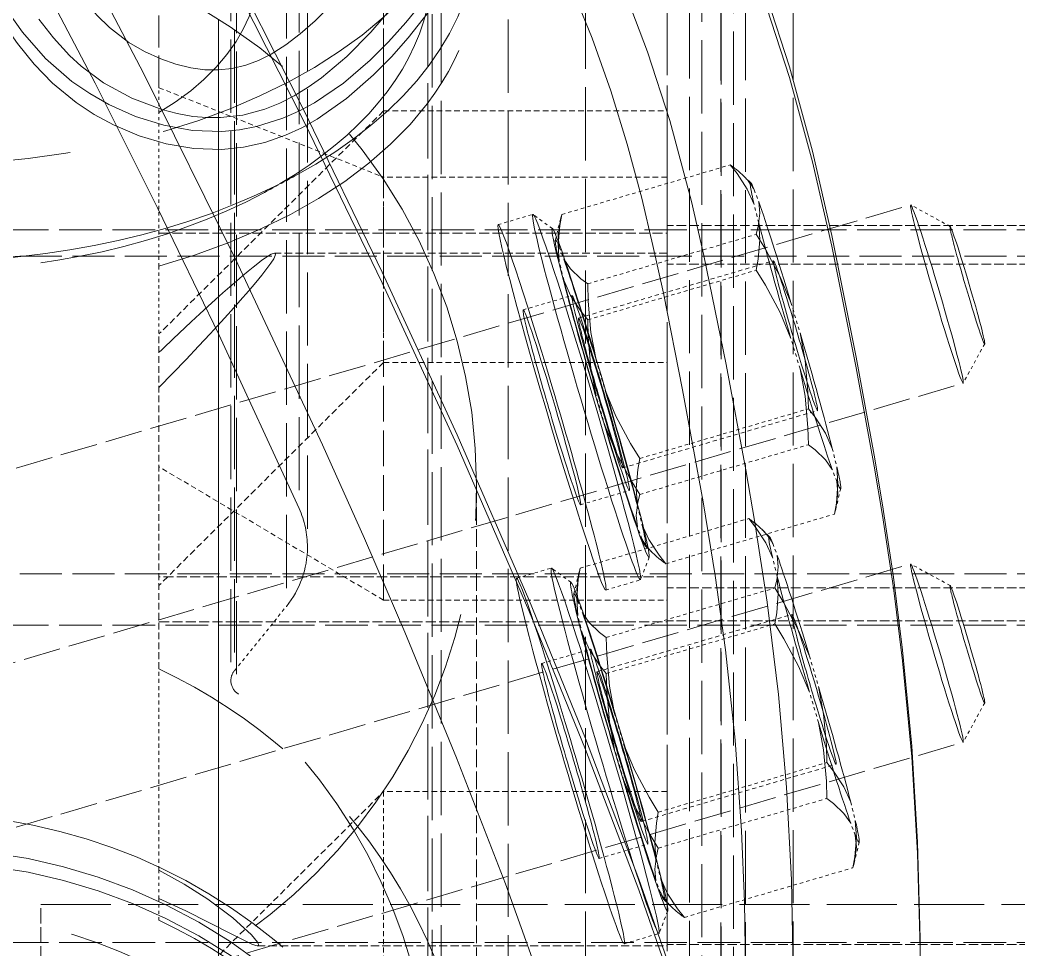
# Model space of a CAD drawing. Header units: millimetres. Extents: x 2408 to 34521, y 2746 to 25454.
# Drawn here: x 14072.95 to 14104.38, y 12354.52 to 12383.78 of the extents above; entities that cross this region are included whole.
import ezdxf

# ---------------------------------------------------------------- set-up
doc = ezdxf.new("R2010")
doc.units = ezdxf.units.MM
doc.linetypes.add('DASHED', pattern=[15, 12, -3])

# ---------------------------------------------------------------- blocks, each defined once
blk = doc.blocks.new('A$C637D7238')
at = {"color": 7, "linetype": 'DASHED', "lineweight": 13, "ltscale": 0.1922939300537109}
blk.add_line((186.7159968857159, 1421.844169238466), (186.7159968857159, 1306.467811206239), dxfattribs=at)
at = {"color": 7, "linetype": 'DASHED', "lineweight": 13, "ltscale": 0.1922977447509766}
blk.add_line((186.9750911239971, 1420.634757617372), (186.9750911239971, 1305.256110766786), dxfattribs=at)
at = {"color": 7, "linetype": 'DASHED', "lineweight": 13, "ltscale": 0.1923027038574219}
blk.add_line((186.3138514999737, 1418.770743945497), (186.3138514999737, 1303.389121631044), dxfattribs=at)
at = {"color": 7, "linetype": 'DASHED', "lineweight": 13, "ltscale": 0.1923076629638672}
blk.add_line((184.6752864364971, 1416.74742851581), (184.6752864364971, 1301.362830737489), dxfattribs=at)
at = {"color": 7, "linetype": 'DASHED', "lineweight": 13, "ltscale": 0.1923084259033203}
blk.add_line((184.5649653915752, 1416.436606982606), (184.5649653915752, 1301.051551440614), dxfattribs=at)
at = {"color": 7, "linetype": 'DASHED', "lineweight": 13, "ltscale": 0.1923091888427734}
blk.add_line((184.7410899643291, 1416.058723071474), (184.7410899643291, 1300.67320976581), dxfattribs=at)
at = {"color": 7, "linetype": 'DASHED', "lineweight": 13, "ltscale": 0.4647205352783203}
blk.add_line((198.3007365707745, 1132.197410205263), (198.3007365707745, 1411.029731372255), dxfattribs=at)
at = {"color": 7, "linetype": 'DASHED', "lineweight": 13, "ltscale": 0.1923233032226563}
blk.add_line((190.905106687962, 1402.819968799013), (190.905106687962, 1287.425986865419), dxfattribs=at)
at = {"color": 7, "linetype": 'DASHED', "lineweight": 13, "ltscale": 0.1923225402832031}
for p, q in [((190.7635432724346, 1400.58173332538), (190.7635432724346, 1285.188209155458)), ((191.1872035507549, 1400.090781787294), (191.1872035507549, 1284.697257617372)), ((193.3009273056377, 1399.766227343935), (193.3009273056377, 1284.372703174013))]:
    blk.add_line(p, q, dxfattribs=at)
at = {"color": 7, "linetype": 'DASHED', "lineweight": 13, "ltscale": 0.1923229217529297}
blk.add_line((190.7675487045635, 1400.643989184755), (190.7675487045635, 1285.250236132997), dxfattribs=at)
at = {"color": 7, "linetype": 'DASHED', "lineweight": 13, "ltscale": 0.1923206329345703}
blk.add_line((195.7289058212627, 1397.633277514833), (195.7289058212627, 1282.240897754091), dxfattribs=at)
at = {"color": 7, "linetype": 'DASHED', "lineweight": 13, "ltscale": 0.1069866180419922}
for p, q in [((189.3718272690166, 1316.908942798036), (189.3718272690166, 1381.100913623231)), ((198.3007365707745, 1316.908942798036), (198.3007365707745, 1381.100913623231))]:
    blk.add_line(p, q, dxfattribs=at)
at = {"color": 7, "linetype": 'DASHED', "lineweight": 13, "ltscale": 0.1922691345214844}
blk.add_line((199.9902278427471, 1377.062751391786), (199.9902278427471, 1261.701270678896), dxfattribs=at)
at = {"color": 7, "linetype": 'DASHED', "lineweight": 13, "ltscale": 0.1922687530517578}
blk.add_line((199.9982387070049, 1376.937324145692), (199.9982387070049, 1261.576072314638), dxfattribs=at)
at = {"color": 7, "linetype": 'DASHED', "lineweight": 13, "ltscale": 0.1922645568847656}
blk.add_line((199.3923884872784, 1376.021796801942), (199.3923884872784, 1260.663062671083), dxfattribs=at)
at = {"color": 7, "linetype": 'DASHED', "lineweight": 13, "ltscale": 0.1922565460205078}
blk.add_line((199.0037471298565, 1374.229652026552), (199.0037471298565, 1258.875724414247), dxfattribs=at)
at = {"color": 7, "linetype": 'DASHED', "lineweight": 13, "ltscale": 0.1922527313232422}
blk.add_line((200.3938609604229, 1373.405219653505), (200.3938609604229, 1258.05358085956), dxfattribs=at)
at = {"color": 7, "linetype": 'DASHED', "lineweight": 13, "ltscale": 0.08422050476074219}
blk.add_line((182.3007518295635, 1319.728995898622), (182.3007518295635, 1370.261298755067), dxfattribs=at)
at = {"color": 7, "linetype": 'DASHED', "lineweight": 13, "ltscale": 0.1922096252441406}
for p, q in [((200.7691127304424, 1365.517722705263), (200.7691127304424, 1250.191947558778)), ((202.2689754013409, 1365.538779834169), (202.2689754013409, 1250.213004687685))]:
    blk.add_line(p, q, dxfattribs=at)
at = {"color": 7, "linetype": 'DASHED', "lineweight": 13, "ltscale": 0.09378852844238281}
blk.add_line((189.3718272690166, 1303.583213427919), (189.3718272690166, 1359.856330493349), dxfattribs=at)
at = {"color": 7, "linetype": 'DASHED', "lineweight": 13, "ltscale": 0.1917716979980469}
blk.add_line((184.1783839706768, 1221.773749926942), (184.1783839706768, 1336.836768725771), dxfattribs=at)
at = {"color": 7, "linetype": 'DASHED', "lineweight": 13, "ltscale": 0.1917720794677734}
blk.add_line((184.1783839706768, 1320.285865405458), (184.1783839706768, 1205.222617724794), dxfattribs=at)
at = {"color": 7, "linetype": 'DASHED', "lineweight": 13, "ltscale": 0.0013275146484375}
blk.add_line((182.3007518295635, 1318.943015674013), (182.3007518295635, 1319.739524463075), dxfattribs=at)
at = {"color": 7, "linetype": 'DASHED', "lineweight": 13, "ltscale": 0.01268779021130174}
blk.add_line((182.3007518295635, 1319.728995898622), (189.3718272690166, 1316.908942798036), dxfattribs=at)
at = {"color": 7, "linetype": 'DASHED', "lineweight": 13, "ltscale": 0.01661336200741236}
for p, q in [((189.3718272690166, 1318.995200732606), (182.3007518295635, 1311.969443896669)), ((189.3718272690166, 1311.076346972841), (182.3007518295635, 1304.050590136903)), ((182.3007518295635, 1290.527335742372), (189.3718272690166, 1297.55309257831))]:
    blk.add_line(p, q, dxfattribs=at)
at = {"color": 7, "linetype": 'DASHED', "lineweight": 13, "ltscale": 0.008065414428710938}
blk.add_line((182.3007518295635, 1314.103767016786), (182.3007518295635, 1318.943015674013), dxfattribs=at)
at = {"color": 7, "linetype": 'DASHED', "lineweight": 13, "ltscale": 0.01319808959960938}
for p, q in [((189.3718272690166, 1311.076346972841), (189.3718272690166, 1318.995200732606)), ((189.3718272690166, 1297.55309257831), (189.3718272690166, 1289.634238818544))]:
    blk.add_line(p, q, dxfattribs=at)
at = {"color": 7, "linetype": 'DASHED', "lineweight": 13, "ltscale": 0.01488151550292969}
for p, q in [((189.3718272690166, 1318.995200732606), (198.3007365707745, 1318.995200732606)), ((198.3007365707745, 1316.908942798036), (189.3718272690166, 1316.908942798036)), ((189.3718272690166, 1311.076346972841), (198.3007365707745, 1311.076346972841)), ((189.3718272690166, 1303.583213427919), (198.3007365707745, 1303.583213427919)), ((198.3007365707745, 1297.55309257831), (189.3718272690166, 1297.55309257831))]:
    blk.add_line(p, q, dxfattribs=at)
at = {"color": 7, "linetype": 'DASHED', "lineweight": 13, "ltscale": 0.11094970703125}
blk.add_line((198.3007365707745, 1318.995200732606), (198.3007365707745, 1252.425376513856), dxfattribs=at)
at = {"color": 7, "linetype": 'DASHED', "lineweight": 13, "ltscale": 0.009221813518883522}
for p, q in [((194.9816066269268, 1315.732947924989), (200.2896052841534, 1317.295066455263)), ((198.0243617538799, 1296.907188037294), (203.3323604111065, 1298.469306567567)), ((198.0243617538799, 1295.775825122255), (203.3323604111065, 1297.337943652528)), ((198.8442164902081, 1293.591376880067), (204.1522151474346, 1295.153495410341))]:
    blk.add_line(p, q, dxfattribs=at)
at = {"color": 7, "linetype": 'DASHED', "lineweight": 13, "ltscale": 0.001802453136927786}
blk.add_line((185.6210261825909, 1316.428519824403), (186.5722590927471, 1316.943046191591), dxfattribs=at)
at = {"color": 7, "linetype": 'DASHED', "lineweight": 13, "ltscale": 0.0006064120050185379}
for p, q in [((200.935624266087, 1316.732703784364), (200.6722957138409, 1316.983787158388)), ((198.1981975082745, 1294.153968432802), (198.4615260605206, 1293.902885058778))]:
    blk.add_line(p, q, dxfattribs=at)
at = {"color": 7, "linetype": 'DASHED', "lineweight": 13, "ltscale": 0.0006763003452886153}
for p, q in [((201.0425120834698, 1316.514808276552), (201.1849910263409, 1316.134864428896)), ((195.4891520981182, 1303.567649463075), (195.6316310409893, 1303.187705615419)), ((204.227746153294, 1296.177741626161), (204.0852672104229, 1296.557685473817))]:
    blk.add_line(p, q, dxfattribs=at)
at = {"color": 7, "linetype": 'DASHED', "lineweight": 13, "ltscale": 0.0978661657887406}
for p, q in [((149.6405726913799, 1299.456702807802), (205.9712535385479, 1316.035529712099)), ((149.6405726913799, 1288.143989184755), (205.9712535385479, 1304.722816089052))]:
    blk.add_line(p, q, dxfattribs=at)
at = {"color": 7, "linetype": 'DASHED', "lineweight": 13, "ltscale": 0.0009898288410924762}
for p, q in [((201.1849910263409, 1315.470878222841), (201.0425120834698, 1316.047431567567)), ((195.6316310409893, 1302.523719409364), (195.4891520981182, 1303.100272754091)), ((204.0852672104229, 1297.221671679872), (204.227746153294, 1296.645118335146))]:
    blk.add_line(p, q, dxfattribs=at)
at = {"color": 7, "linetype": 'DASHED', "lineweight": 13, "ltscale": 0.002354585323613791}
for p, q in [((207.2146541122784, 1315.358039477724), (205.974572325169, 1316.034843066591)), ((207.2146541122784, 1304.045325854677), (205.974572325169, 1304.722129443544))]:
    blk.add_line(p, q, dxfattribs=at)
at = {"color": 7, "linetype": 'DASHED', "lineweight": 13, "ltscale": 0.001898366799051077}
for p, q in [((192.9790050033916, 1315.415259936708), (194.0716868881573, 1315.7368389162)), ((193.5620814804424, 1304.273978808778), (194.6547633652081, 1304.595557788271)), ((196.3670283798565, 1303.903419116396), (197.4597102646221, 1304.224998095888)), ((196.9502192978252, 1292.762366870302), (198.0429011825909, 1293.083945849794))]:
    blk.add_line(p, q, dxfattribs=at)
at = {"color": 7, "linetype": 'DASHED', "lineweight": 13, "ltscale": 0.001258800447814243}
blk.add_line((194.6909266952862, 1315.288688281435), (194.0809566025127, 1315.734092334169), dxfattribs=at)
at = {"color": 7, "linetype": 'DASHED', "lineweight": 13, "ltscale": 0.0002701023868862617}
for p, q in [((194.9397212509502, 1315.576392749208), (194.9816066269268, 1315.732947924989)), ((203.6109096054424, 1306.451331714052), (203.5690242294659, 1306.294776538271)), ((195.522912168919, 1304.435340503114), (195.5647975448956, 1304.591895678896)), ((204.1941005234112, 1295.310050586122), (204.1522151474346, 1295.153495410341))]:
    blk.add_line(p, q, dxfattribs=at)
at = {"color": 7, "linetype": 'DASHED', "lineweight": 13, "ltscale": 0.001122587177274427}
blk.add_line((194.7820216659893, 1314.921561816591), (194.9397212509502, 1315.576392749208), dxfattribs=at)
at = {"color": 7, "linetype": 'DASHED', "lineweight": 13, "ltscale": 0.025}
for p, q in [((213.3007365707745, 1315.382758716005), (198.3007365707745, 1315.382758716005)), ((213.3007365707745, 1314.17174492206), (198.3007365707745, 1314.17174492206)), ((213.3007365707745, 1303.971854785341), (198.3007365707745, 1303.971854785341)), ((213.3007365707745, 1302.932731250185), (198.3007365707745, 1302.932731250185)), ((213.3007365707745, 1292.73261223163), (198.3007365707745, 1292.73261223163))]:
    blk.add_line(p, q, dxfattribs=at)
at = {"color": 7, "linetype": 'DASHED', "lineweight": 13, "ltscale": 0.1116666793823242}
for p, q in [((240.8007747177471, 1315.246345141786), (173.8007670883526, 1315.246345141786)), ((240.8007747177471, 1302.800666430849), (173.8007670883526, 1302.800666430849)), ((240.8007747177471, 1292.800590136903), (173.8007670883526, 1292.800590136903))]:
    blk.add_line(p, q, dxfattribs=at)
at = {"color": 7, "linetype": 'DASHED', "lineweight": 13, "ltscale": 0.02666664123535156}
for p, q in [((182.3007518295635, 1315.146323779481), (198.3007365707745, 1315.146323779481)), ((198.3007365707745, 1304.31838188495), (182.3007518295635, 1304.31838188495)), ((182.3007518295635, 1302.900687793153), (198.3007365707745, 1302.900687793153))]:
    blk.add_line(p, q, dxfattribs=at)
at = {"color": 7, "linetype": 'DASHED', "lineweight": 13, "ltscale": 0.00922163054338993}
for p, q in [((195.8015758041729, 1313.548499682802), (201.1094600204815, 1315.110618213075)), ((196.3846522812237, 1302.407447436708), (201.6925364975323, 1303.969565966981)), ((196.3846522812237, 1301.276084521669), (201.6925364975323, 1302.838203051942))]:
    blk.add_line(p, q, dxfattribs=at)
at = {"color": 7, "linetype": 'DASHED', "lineweight": 13, "ltscale": 0.0006760102077802934}
for p, q in [((194.9060756210674, 1314.708701709169), (195.0486690048565, 1314.328986743349)), ((201.6255885605206, 1305.373527148622), (201.7681819443096, 1304.993812182802)), ((198.0914241318096, 1294.371863940614), (197.9488307480206, 1294.751578906435))]:
    blk.add_line(p, q, dxfattribs=at)
at = {"color": 7, "linetype": 'DASHED', "lineweight": 13, "ltscale": 0.1101699829101563}
for p, q in [((177.9225856308331, 1314.4184795412), (244.0245753769268, 1314.4184795412)), ((177.9225856308331, 1304.418403247255), (244.0245753769268, 1304.418403247255))]:
    blk.add_line(p, q, dxfattribs=at)
at = {"color": 7, "linetype": 'DASHED', "lineweight": 13, "ltscale": 0.02060260772705078}
blk.add_line((198.3007365707745, 1314.518500903505), (185.939171934544, 1314.518500903505), dxfattribs=at)
at = {"color": 7, "linetype": 'DASHED', "lineweight": 13, "ltscale": 0.003557205200195312}
blk.add_line((182.3007518295635, 1314.103767016786), (182.3007518295635, 1311.969443896669), dxfattribs=at)
at = {"color": 7, "linetype": 'DASHED', "lineweight": 13, "ltscale": 0.0009895043086012845}
blk.add_line((195.0486690048565, 1313.665000537294), (194.9060756210674, 1314.241325000185), dxfattribs=at)
at = {"color": 7, "linetype": 'DASHED', "lineweight": 13, "ltscale": 0.01066136299418823}
blk.add_line((195.5128413681377, 1312.469779590028), (201.6493922714581, 1314.275886157411), dxfattribs=at)
at = {"color": 7, "linetype": 'DASHED', "lineweight": 13, "ltscale": 0.009221738250499734}
blk.add_line((195.8015758041729, 1312.417136767763), (201.1094600204815, 1313.979484179872), dxfattribs=at)
at = {"color": 7, "linetype": 'DASHED', "lineweight": 13, "ltscale": 0.002665276190427577}
blk.add_line((193.7695628647198, 1312.729102710146), (195.3036433700909, 1313.18068657245), dxfattribs=at)
at = {"color": 7, "linetype": 'DASHED', "lineweight": 13, "ltscale": 0.001663146761545243}
for p, q in [((202.2009974960674, 1312.960731128114), (202.4861842636456, 1312.004462817567)), ((202.4861842636456, 1310.873099902528), (202.2009974960674, 1311.829368213075)), ((196.932824278294, 1297.925941089052), (196.6476375107159, 1298.882209399599))]:
    blk.add_line(p, q, dxfattribs=at)
at = {"color": 7, "linetype": 'DASHED', "lineweight": 13, "ltscale": 0.01758232116699219}
blk.add_line((182.3007518295635, 1301.420051196474), (182.3007518295635, 1311.969443896669), dxfattribs=at)
at = {"color": 7, "linetype": 'DASHED', "lineweight": 13, "ltscale": 0.00235434214929949}
blk.add_line((208.3020717148174, 1311.662971118349), (207.6264125351299, 1310.422431567567), dxfattribs=at)
at = {"color": 7, "linetype": 'DASHED', "lineweight": 13, "ltscale": 0.001663037781359789}
for p, q in [((196.0646754745831, 1311.154624560731), (196.3496333603252, 1310.198356250185)), ((196.3496333603252, 1309.066993335146), (196.0646754745831, 1310.023261645692)), ((202.7841884140362, 1301.819450000185), (203.0691462997784, 1300.863181689638)), ((203.0691462997784, 1299.732047656435), (202.7841884140362, 1300.688315966981))]:
    blk.add_line(p, q, dxfattribs=at)
at = {"color": 7, "linetype": 'DASHED', "lineweight": 13, "ltscale": 0.0978658751108896}
blk.add_line((151.2933284286846, 1293.841315844911), (207.6238948349346, 1310.419913867372), dxfattribs=at)
at = {"color": 7, "linetype": 'DASHED', "lineweight": 13, "ltscale": 0.01066118001987745}
blk.add_line((196.9014674667706, 1307.751838305849), (203.0379039291729, 1309.557944873231), dxfattribs=at)
at = {"color": 7, "linetype": 'DASHED', "lineweight": 13, "ltscale": 0.009221555277457737}
blk.add_line((197.4413997177471, 1308.048240283388), (202.7491694931377, 1309.610587695497), dxfattribs=at)
at = {"color": 7, "linetype": 'DASHED', "lineweight": 13, "ltscale": 0.009221447568210795}
for p, q in [((197.4413997177471, 1306.917106250185), (202.7491694931377, 1308.479224780458)), ((198.2612544540752, 1304.732658007997), (203.5690242294659, 1306.294776538271)), ((195.5647975448956, 1304.591895678896), (200.8725673202862, 1306.154014209169))]:
    blk.add_line(p, q, dxfattribs=at)
at = {"color": 7, "linetype": 'DASHED', "lineweight": 13, "ltscale": 0.000989458515900703}
blk.add_line((203.5021907333721, 1308.362723925966), (203.6446696762432, 1307.786399463075), dxfattribs=at)
at = {"color": 7, "linetype": 'DASHED', "lineweight": 13, "ltscale": 0.01371212478267027}
blk.add_line((189.3718272690166, 1303.583213427919), (182.3007518295635, 1307.788917163271), dxfattribs=at)
at = {"color": 7, "linetype": 'DASHED', "lineweight": 13, "ltscale": 0.0006759431773241526}
blk.add_line((203.6446696762432, 1307.319022754091), (203.5021907333721, 1307.698737719911), dxfattribs=at)
at = {"color": 7, "linetype": 'DASHED', "lineweight": 13, "ltscale": 0.0462371826171875}
blk.add_line((192.3007136825909, 1307.204810717958), (192.3007136825909, 1279.462501147646), dxfattribs=at)
at = {"color": 7, "linetype": 'DASHED', "lineweight": 13, "ltscale": 0.002665351473390019}
for p, q in [((195.5764705185284, 1306.589576342958), (197.1106654648174, 1307.040931323427)), ((194.3526393417706, 1301.588050464052), (195.8868342880596, 1302.039405444521))]:
    blk.add_line(p, q, dxfattribs=at)
at = {"color": 7, "linetype": 'DASHED', "lineweight": 13, "ltscale": 0.001122676552481597}
blk.add_line((203.7688380722393, 1307.106162646669), (203.6109096054424, 1306.451331714052), dxfattribs=at)
at = {"color": 7, "linetype": 'DASHED', "lineweight": 13, "ltscale": 0.000989874616661403}
for p, q in [((197.3656398300518, 1306.556846240419), (197.5082332138409, 1305.980292895692)), ((201.7681819443096, 1304.329825976747), (201.6255885605206, 1304.906379321474)), ((197.9488307480206, 1295.415565112489), (198.0914241318096, 1294.839011767763))]:
    blk.add_line(p, q, dxfattribs=at)
at = {"color": 7, "linetype": 'DASHED', "lineweight": 13, "ltscale": 0.0006763673403481165}
blk.add_line((197.5082332138409, 1305.512916186708), (197.3656398300518, 1305.892860034364), dxfattribs=at)
at = {"color": 7, "linetype": 'DASHED', "lineweight": 13, "ltscale": 0.0006065373450703192}
blk.add_line((201.5187007431377, 1305.591422656435), (201.2554866318096, 1305.842734912294), dxfattribs=at)
at = {"color": 7, "linetype": 'DASHED', "lineweight": 13, "ltscale": 0.0006062739780212317}
blk.add_line((197.6151210312237, 1305.295020678896), (197.8783351425518, 1305.043937304872), dxfattribs=at)
at = {"color": 7, "linetype": 'DASHED', "lineweight": 13, "ltscale": 0.001259023249884367}
blk.add_line((197.7374583725323, 1304.937278369325), (197.4660045151104, 1304.232322314638), dxfattribs=at)
at = {"color": 7, "linetype": 'DASHED', "lineweight": 13, "ltscale": 0.001258646413913094}
blk.add_line((195.273888731419, 1304.147407153505), (194.6640330795635, 1304.592811206239), dxfattribs=at)
at = {"color": 7, "linetype": 'DASHED', "lineweight": 13, "ltscale": 0.001123047393301139}
blk.add_line((195.3649837021221, 1303.780280688661), (195.522912168919, 1304.435340503114), dxfattribs=at)
at = {"color": 7, "linetype": 'DASHED', "lineweight": 13, "ltscale": 0.004343178000723474}
blk.add_line((184.6752864364971, 1301.362830737489), (186.3138514999737, 1303.389121631044), dxfattribs=at)
at = {"color": 7, "linetype": 'DASHED', "lineweight": 13, "ltscale": 0.01066088934252858}
blk.add_line((196.0960322861065, 1301.328727343935), (202.2323543075909, 1303.134605029481), dxfattribs=at)
at = {"color": 7, "linetype": 'DASHED', "lineweight": 13, "ltscale": 0.0105621337890625}
blk.add_line((182.3007518295635, 1295.082770923036), (182.3007518295635, 1301.420051196474), dxfattribs=at)
at = {"color": 7, "linetype": 'DASHED', "lineweight": 13, "ltscale": 0.002354677160270182}
blk.add_line((208.3020717148174, 1300.350257495302), (207.6264125351299, 1299.109489062685), dxfattribs=at)
at = {"color": 7, "linetype": 'DASHED', "lineweight": 13, "ltscale": 0.00166278120566751}
blk.add_line((196.6476375107159, 1300.013343432802), (196.932824278294, 1299.057304004091), dxfattribs=at)
at = {"color": 7, "linetype": 'DASHED', "lineweight": 13, "ltscale": 0.09786598281396491}
blk.add_line((151.2933284286846, 1282.528373340028), (207.6238948349346, 1299.107200244325), dxfattribs=at)
at = {"color": 7, "linetype": 'DASHED', "lineweight": 13, "ltscale": 0.01066125529457503}
blk.add_line((197.4844295029034, 1296.610786059755), (203.6209804062237, 1298.416663745302), dxfattribs=at)
at = {"color": 7, "linetype": 'DASHED', "lineweight": 13, "ltscale": 0.002665093218917819}
blk.add_line((196.1596614364971, 1295.448295215028), (197.6936275009502, 1295.899879077333), dxfattribs=at)
at = {"color": 7, "linetype": 'DASHED', "lineweight": 13, "ltscale": 0.001123002705145983}
blk.add_line((204.3519145492901, 1295.965110400575), (204.1941005234112, 1295.310050586122), dxfattribs=at)
at = {"color": 7, "linetype": 'DASHED', "lineweight": 13, "ltscale": 0.001500320434570313}
blk.add_line((182.3007518295635, 1294.182120898622), (182.3007518295635, 1295.082313159364), dxfattribs=at)
at = {"color": 7, "linetype": 'DASHED', "lineweight": 13, "ltscale": 0.04000015258789062}
blk.add_line((178.5830241684307, 1269.999839404481), (178.5830241684307, 1293.999930957216), dxfattribs=at)
at = {"color": 7, "linetype": 'DASHED', "lineweight": 13, "ltscale": 0.1833333969116211}
blk.add_line((178.5830241684307, 1293.999930957216), (288.5830623154034, 1293.999930957216), dxfattribs=at)
at = {"color": 7, "linetype": 'DASHED', "lineweight": 13, "ltscale": 0.001134872436523438}
blk.add_line((182.3007518295635, 1293.501197436708), (182.3007518295635, 1294.182120898622), dxfattribs=at)
at = {"color": 7, "linetype": 'DASHED', "lineweight": 13, "ltscale": 0.00125866726790303}
blk.add_line((198.3205348495831, 1293.795997241396), (198.0490809921612, 1293.091270068544), dxfattribs=at)
at = {"color": 7, "linetype": 'DASHED', "lineweight": 13, "ltscale": 0.02151813507080078}
blk.add_line((185.389855528294, 1292.700568774599), (198.3007365707745, 1292.700568774599), dxfattribs=at)
at = {"color": 7, "linetype": 'DASHED', "lineweight": 13}
for points in [[(178.5220271591534, 1321.887580493349), (178.9772731308331, 1321.296149829286), (179.4819575790752, 1320.746146777528), (179.8543483261456, 1320.405570605653), (180.5561000351299, 1319.885551074403), (181.4411860947002, 1319.396201709169), (182.3848659042706, 1319.036628344911), (182.8716975693096, 1318.910972216981), (183.3643657211651, 1318.825370410341), (183.8030177597393, 1318.786231616396), (184.2404109482159, 1318.784629443544)], [(158.0437404159893, 1375.5903545412), (159.6260005478252, 1370.126945117372), (161.7000133041729, 1363.321830371278), (164.4412166122784, 1354.698249438661), (166.3491755966534, 1348.645927050966), (167.0518428329815, 1346.456443408388), (168.3411342148174, 1342.60939750995), (170.0481349472393, 1337.95233879413), (171.843598509251, 1333.452979663271), (172.3768931869854, 1332.18085441913), (173.6603480820049, 1329.280921557802), (174.3646174911846, 1327.798225024599), (175.1016170029034, 1326.332007983583), (176.4466411117901, 1323.880454638856), (177.3123866562237, 1322.455894091981), (178.0061275009502, 1321.473075488466), (178.7289363388409, 1320.651160815614), (179.5588618759502, 1319.928351977724), (180.1231700424541, 1319.541083911317), (180.7182628158916, 1319.202567675966), (181.5643245224346, 1318.825141528505), (182.4486094955791, 1318.547965625185), (183.3594447616924, 1318.384315112489), (184.2818385605206, 1318.350898364442)], [(176.6898280624737, 1322.899467090028), (177.3724681381573, 1321.796714404481), (177.8440791611065, 1321.118766406435), (178.3657008652081, 1320.472175219911), (178.9486629013409, 1319.872047046083), (179.6927577499737, 1319.262992480653), (180.2640468124737, 1318.887855151552), (180.8649760727276, 1318.561698535341), (181.6797954086651, 1318.215171435731), (182.5282603744854, 1317.961570361513), (183.3999568466534, 1317.812797168153), (184.2818385605206, 1317.783729174989)], [(152.1922618393291, 1374.813071826356), (155.6285792831768, 1370.072700122255), (158.4284907822002, 1366.108924487489), (161.1956721786846, 1362.110587695497), (165.1514369491924, 1356.260139087099), (169.031212950169, 1350.337134936708), (172.8086787704815, 1344.345466235536), (175.945389891087, 1339.156715014833), (178.9708644394268, 1333.924705127138), (181.6975337509502, 1328.993903735536), (184.327729368626, 1324.024650195497), (186.8640834335674, 1319.015800097841), (189.3321162704815, 1313.918143847841), (191.6936046127666, 1308.795310595888), (193.9501506332745, 1303.602439502138), (195.7343989853252, 1299.22187004413), (197.4135905746807, 1294.800330737489), (198.9682704452862, 1290.354758838075), (200.4344874863018, 1285.732032397646), (201.7542201523174, 1281.071769336122), (202.9235774521221, 1276.369620898622), (203.4510356430401, 1274.000465014833), (203.9398128036846, 1271.619407275575), (204.3894511703838, 1269.228507617372)], [(184.327729368626, 1323.685218432802), (186.8640834335674, 1318.676368335146), (189.3321162704815, 1313.578712085146), (191.6936046127666, 1308.455878833192), (193.9501506332745, 1303.263236621278), (195.7343989853252, 1298.882438281435), (197.4135905746807, 1294.460898974794), (198.9682704452862, 1290.01532707538), (200.4344874863018, 1285.39260063495), (201.7542201523174, 1280.732337573427), (202.9235774521221, 1276.030189135927), (203.4510356430401, 1273.661033252138), (203.9398128036846, 1271.27997551288), (204.3894511703838, 1268.889075854677)], [(145.5156642441143, 1377.073737719911), (149.0750056747784, 1372.315284350771), (152.5727778915752, 1367.48358879413), (155.1646358017315, 1363.811179736513), (160.260575437962, 1356.386939624208), (162.7619105820049, 1352.640830615419), (166.0447627548565, 1347.598792651552), (169.247277403294, 1342.513267138856), (172.3463374618877, 1337.397300341981), (175.6478435043682, 1331.686927417177), (178.8024074081768, 1325.944968799013), (181.819184446751, 1320.16295585956), (184.7068721298565, 1314.331504443544), (187.4529963974346, 1308.476935962099), (188.7708980087627, 1305.531455615419), (190.0463420395245, 1302.575446704286), (191.6735774521221, 1298.62013969745), (193.2076579574932, 1294.651786425966), (194.6385127548565, 1290.673133471864), (195.9688884262432, 1286.649390796083), (197.1832210068096, 1282.60939750995), (198.2808238510479, 1278.543540576356), (199.2610103134502, 1274.442435840028), (200.1230937485088, 1270.296928027528)], [(190.7628566269268, 1322.621833423036), (190.0741511825909, 1321.780006030458), (189.5289546493877, 1321.174842456239), (188.9544612411846, 1320.599662402528), (188.1114894394268, 1319.875938037294), (187.1934443954815, 1319.251319507021), (186.7050105575909, 1318.987647632021), (186.1975795273174, 1318.763114550966), (185.3717738632549, 1318.502647021669), (184.8311549667706, 1318.400565722841), (184.2818385605206, 1318.350898364442)], [(184.1783839706768, 1320.285865405458), (184.6079951767315, 1320.333243945497), (185.0305110458721, 1320.437156299013), (185.4356318954815, 1320.590049365419), (185.8334285263409, 1320.789405444521), (186.2959987167706, 1321.080314257997), (186.7458659653057, 1321.420203784364), (187.2188502792706, 1321.834937671083), (187.6742106918682, 1322.287894824403)], [(189.6808177475323, 1322.302314380067), (188.9742595199932, 1321.480857470888), (188.2196361069073, 1320.715705493349), (187.4211818222393, 1320.041190722841), (186.9979793075909, 1319.741813281435), (186.558068418919, 1319.474021533388), (186.1016780380596, 1319.242850879091), (185.6291514877666, 1319.053336718935), (184.9459392074932, 1318.867942431825), (184.2404109482159, 1318.784629443544)], [(191.2556392197002, 1322.704917529481), (190.1515132431377, 1321.3032451662), (189.6186763290752, 1320.703574756044), (189.0581447128643, 1320.131599048036), (188.2103663925518, 1319.386359790224), (187.2859126572002, 1318.739539721864), (186.7934733871807, 1318.464881518739), (186.2811213974346, 1318.229590991396), (185.6349879745831, 1318.004829028505), (184.9661952499737, 1317.853995898622), (184.2818385605206, 1317.783729174989)], [(206.2690288071026, 1292.186729052919), (206.2658244613995, 1292.919150927919), (206.1867457870831, 1295.957328418153), (206.0024959091534, 1298.989783862489), (205.7147914413799, 1302.013770678896), (205.4270869736065, 1304.309913257021), (205.0838786606182, 1306.592551806825), (204.8219233993877, 1308.149406054872), (204.2542964462627, 1311.239081958192), (203.4885722641338, 1315.076743701356), (202.8808909897198, 1317.729255298036), (202.155106687962, 1320.386802295106), (201.4388209823956, 1322.583152392763)], [(206.2690288071026, 1291.847297290224), (206.2658244613995, 1292.579719165224), (206.1867457870831, 1295.617896655458), (206.0024959091534, 1298.650352099794), (205.7147914413799, 1301.6743389162), (205.4270869736065, 1303.970710376161), (205.0838786606182, 1306.25312004413), (204.8219233993877, 1307.810203174013), (204.2542964462627, 1310.899650195497), (203.4885722641338, 1314.737311938661), (202.8808909897198, 1317.389823535341), (202.155106687962, 1320.047370532411), (201.4388209823956, 1322.243720630067)], [(184.1783839706768, 1320.285865405458), (183.7476283554424, 1320.295249560731), (183.3047420029034, 1320.356132129091), (182.8303843979229, 1320.472404101747), (182.361291075169, 1320.635139087099), (181.8456202988018, 1320.870658496278), (181.3558131698956, 1321.156531909364), (180.7412654404034, 1321.623679736513), (180.3411799911846, 1322.016440966981), (179.9729091171612, 1322.451774218935), (179.607384825169, 1322.954169848817), (179.2607432846416, 1323.485404590028), (178.3986598495831, 1324.934684375185), (177.212365293919, 1327.128059008974), (176.1129313949932, 1329.370185473817), (175.0823909286846, 1331.652595141786), (174.1041499618877, 1333.962699511903), (172.8901607040752, 1336.975471118349), (171.7290431503643, 1340.008155444521)], [(202.2689754013409, 1291.846610644716), (202.2170192245831, 1294.773780444521), (202.0622951034893, 1297.697974780458), (201.8066340927471, 1300.615302661317), (201.4516383652081, 1303.521415332216), (201.0684901718487, 1306.026298144716), (200.7821589950909, 1307.690955737489), (200.1606303696026, 1311.009055713075), (199.4624263290752, 1314.437705615419), (199.0694362167706, 1316.144248584169), (198.3877116684307, 1318.691016772646), (197.687218809544, 1320.862876513856), (196.8765193466534, 1322.99628410663)], [(200.7691127304424, 1291.867438891786), (200.737641478001, 1294.092170337099), (200.6457454208721, 1296.316215136903), (200.4399806503643, 1299.174720385927), (200.1356822494854, 1302.024985888856), (199.8139888290752, 1304.357062915224), (199.4358760361065, 1306.687308886903), (198.7883693222393, 1310.206138232606), (198.1826335434307, 1313.250495532411), (197.855561399876, 1314.754706958192), (197.5001079086651, 1316.244956591981), (197.0429164413799, 1317.944404223817), (196.5249568466534, 1319.625770190614), (195.9392482284893, 1321.285621264833), (195.2864772323956, 1322.913428882021)], [(177.1419841293682, 1325.871039966005), (180.2857905868877, 1319.872733691591), (182.2633296493877, 1315.926810840028), (184.1826182846416, 1311.956397632021), (186.7159968857159, 1306.467811206239)], [(182.3007518295635, 1318.943015674013), (182.8119594101299, 1319.267341235536), (183.2994777206768, 1319.628516772646), (183.7146693710674, 1319.986945727724), (184.1013652328838, 1320.376502612489), (184.4326716904034, 1320.769034961122), (184.7288447861065, 1321.186515429872), (184.9549800400127, 1321.571265796083), (185.1436931137432, 1321.969062426942), (185.3511744980206, 1322.604896167177), (185.4323131088604, 1323.231116870302), (185.3760081772198, 1323.786613086122), (185.1854640488018, 1324.265433886903), (184.8723536972393, 1324.647895434755), (184.6549159530987, 1324.816123584169), (184.4113856796612, 1324.955283740419), (184.0345317367901, 1325.105887988466), (183.6259776596416, 1325.211860278505), (183.2009440903057, 1325.281211474794), (182.3007518295635, 1325.342551806825)], [(201.0425120834698, 1316.047431567567), (200.8271342758526, 1316.527396777528), (200.5023509506573, 1317.028876880067), (200.2896052841534, 1317.295066455263)], [(201.1849910263409, 1316.134864428896), (201.2202388290752, 1315.774833300966), (201.1706859115948, 1315.353004077333), (201.1094600204815, 1315.110618213075)], [(194.9060756210674, 1314.241325000185), (194.870942259251, 1314.774390796083), (194.9204951767315, 1315.386191943544), (194.9816066269268, 1315.732947924989)], [(194.9060756210674, 1314.708701709169), (194.870942259251, 1315.068961718935), (194.9397212509502, 1315.576392749208)], [(201.1849910263409, 1315.470878222841), (201.2202388290752, 1314.938041308778), (201.1706859115948, 1314.326240161317), (201.1094600204815, 1313.979484179872)], [(202.2009974960674, 1312.960731128114), (201.8604213241924, 1313.774177173036), (201.3980800155987, 1314.642554858583), (201.1094600204815, 1315.110618213075)], [(195.0486690048565, 1314.328986743349), (195.2640468124737, 1314.021827319521), (195.588830137669, 1313.710090258974), (195.8015758041729, 1313.548499682802)], [(202.2009974960674, 1311.829368213075), (201.8604213241924, 1312.643043139833), (201.3980800155987, 1313.511191943544), (201.1094600204815, 1313.979484179872)], [(195.0486690048565, 1313.665000537294), (195.2640468124737, 1313.185035327333), (195.588830137669, 1312.683555224794), (195.8015758041729, 1312.417136767763)], [(196.0646754745831, 1311.154624560731), (195.9042293075909, 1312.021400073427), (195.8161098007549, 1312.999641040224), (195.8015758041729, 1313.548499682802)], [(196.0646754745831, 1310.023261645692), (195.9042293075909, 1310.890037158388), (195.8161098007549, 1311.868507007021), (195.8015758041729, 1312.417136767763)], [(202.4861842636456, 1312.004462817567), (202.6465159897198, 1311.137687304872), (202.7346354965557, 1310.159217456239), (202.7491694931377, 1309.610587695497)], [(202.4861842636456, 1310.873099902528), (202.6465159897198, 1310.006553271669), (202.7346354965557, 1309.028083423036), (202.7491694931377, 1308.479224780458)], [(196.3496333603252, 1310.198356250185), (196.6903239731182, 1309.384681323427), (197.1527797226299, 1308.516532519716), (197.4413997177471, 1308.048240283388)], [(203.5021907333721, 1308.362723925966), (203.2868129257549, 1308.842689135927), (202.9620296005596, 1309.344398120302), (202.7491694931377, 1309.610587695497)], [(196.3496333603252, 1309.066993335146), (196.6903239731182, 1308.253547290224), (197.1527797226299, 1307.385169604677), (197.4413997177471, 1306.917106250185)], [(203.5021907333721, 1307.698737719911), (203.2868129257549, 1308.005897143739), (202.9620296005596, 1308.317634204286), (202.7491694931377, 1308.479224780458)], [(197.3656398300518, 1306.556846240419), (197.3306209091534, 1307.089683154481), (197.3800593857159, 1307.701484301942), (197.4413997177471, 1308.048240283388)], [(203.6446696762432, 1307.786399463075), (203.6798030380596, 1307.253333667177), (203.6303645614971, 1306.641532519716), (203.5690242294659, 1306.294776538271)], [(203.6446696762432, 1307.319022754091), (203.6798030380596, 1306.958762744325), (203.6109096054424, 1306.451331714052)], [(197.3656398300518, 1305.892860034364), (197.3306209091534, 1306.252891162294), (197.3800593857159, 1306.674720385927), (197.4413997177471, 1306.917106250185)], [(197.5082332138409, 1305.980292895692), (197.7236110214581, 1305.500327685731), (198.0483943466534, 1304.998847583192), (198.2612544540752, 1304.732658007997)], [(201.6255885605206, 1304.906379321474), (201.4102107529034, 1305.386344531435), (201.0854274277081, 1305.887824633974), (200.8725673202862, 1306.154014209169)], [(201.7681819443096, 1304.993812182802), (201.8032008652081, 1304.633552173036), (201.7537623886456, 1304.211722949403), (201.6925364975323, 1303.969565966981)], [(195.4891520981182, 1303.100272754091), (195.4540187363018, 1303.633338549989), (195.5035716537823, 1304.244910815614), (195.5647975448956, 1304.591895678896)], [(195.4891520981182, 1303.567649463075), (195.4540187363018, 1303.927680591005), (195.522912168919, 1304.435340503114)], [(201.7681819443096, 1304.329825976747), (201.8032008652081, 1303.796760180849), (201.7537623886456, 1303.185187915224), (201.6925364975323, 1302.838203051942)], [(202.7841884140362, 1301.819450000185), (202.4436122421612, 1302.633124926942), (201.9810420517315, 1303.501502612489), (201.6925364975323, 1303.969565966981)], [(195.6316310409893, 1303.187705615419), (195.8470088486065, 1302.880546191591), (196.1717921738018, 1302.56903801288), (196.3846522812237, 1302.407447436708)], [(202.7841884140362, 1300.688315966981), (202.4436122421612, 1301.501762011903), (201.9810420517315, 1302.37013969745), (201.6925364975323, 1302.838203051942)], [(195.6316310409893, 1302.523719409364), (195.8470088486065, 1302.043754199403), (196.1717921738018, 1301.542274096864), (196.3846522812237, 1301.276084521669)], [(196.6476375107159, 1300.013343432802), (196.4874202255596, 1300.880118945497), (196.3991862778057, 1301.85858879413), (196.3846522812237, 1302.407447436708)], [(196.6476375107159, 1298.882209399599), (196.4874202255596, 1299.748756030458), (196.3991862778057, 1300.727225879091), (196.3846522812237, 1301.276084521669)], [(203.0691462997784, 1300.863181689638), (203.2295924667706, 1299.996635058778), (203.3177119736065, 1299.018165210146), (203.3323604111065, 1298.469306567567)], [(203.0691462997784, 1299.732047656435), (203.2295924667706, 1298.865272143739), (203.3177119736065, 1297.886802295106), (203.3323604111065, 1297.337943652528)], [(196.932824278294, 1299.057304004091), (197.273400450169, 1298.243629077333), (197.7357417587627, 1297.375251391786), (198.0243617538799, 1296.907188037294)], [(204.0852672104229, 1297.221671679872), (203.8698894028057, 1297.701636889833), (203.5451060776104, 1298.203116992372), (203.3323604111065, 1298.469306567567)], [(196.932824278294, 1297.925941089052), (197.273400450169, 1297.112266162294), (197.7357417587627, 1296.244117358583), (198.0243617538799, 1295.775825122255)], [(204.0852672104229, 1296.557685473817), (203.8698894028057, 1296.864844897646), (203.5451060776104, 1297.176353076356), (203.3323604111065, 1297.337943652528)], [(197.9488307480206, 1295.415565112489), (197.9136973862041, 1295.948630908388), (197.9632503036846, 1296.560203174013), (198.0243617538799, 1296.907188037294)], [(204.227746153294, 1296.645118335146), (204.2628795151104, 1296.112052539247), (204.2133265976299, 1295.500480273622), (204.1522151474346, 1295.153495410341)], [(204.227746153294, 1296.177741626161), (204.2628795151104, 1295.817710498231), (204.1941005234112, 1295.310050586122)], [(197.9488307480206, 1294.751578906435), (197.9136973862041, 1295.1118389162), (197.9632503036846, 1295.533668139833), (198.0243617538799, 1295.775825122255)], [(185.389855528294, 1292.700568774599), (185.4157191757549, 1292.705146411317), (185.4299098495831, 1292.718650439638), (185.4321986679424, 1292.741309741396), (185.4271632675518, 1292.761222461122), (185.4017573837627, 1292.812491992372), (185.2120143417706, 1293.044349292177), (184.6283656601299, 1293.576728442567), (183.8382655624737, 1294.16815910663), (183.0971461777081, 1294.641715625185), (182.3007518295635, 1295.082770923036)], [(198.0914241318096, 1294.839011767763), (198.3066874985088, 1294.359275439638), (198.6314708237041, 1293.857566455263), (198.8442164902081, 1293.591376880067)], [(182.3007518295635, 1294.182120898622), (183.144868040501, 1293.799888232606), (184.6185237411846, 1293.04755363788), (185.2255183700909, 1292.746802905458), (185.3479701523174, 1292.706061938661), (185.389855528294, 1292.700568774599)]]:
    blk.add_lwpolyline(points, dxfattribs=at)
for centre, radius, start, end in [((198.3328944687237, 1314.494697192567), 3.416187915547649, 46.77410281927226, 55.05748303606747), ((199.3626338486065, 1315.565864184755), 1.929780079052825, 29.46348014034999, 47.27474543830021), ((246.4891749863018, 1244.622336963075), 92.61940468755712, 133.005046429165, 133.8707080192701), ((198.9158565048565, 1303.353416064638), 3.416187915547649, 46.77410281927226, 55.05748303606747), ((199.9458247665752, 1304.424583056825), 1.929780079052825, 29.46348014034999, 47.27474543830021), ((199.1879970077862, 1306.461860278505), 1.929780078972553, 209.4634783199032, 227.2747402036114), ((200.2179652695049, 1307.533027270692), 3.416187915686181, 226.7741009978324, 235.0574812152725), ((199.7711879257549, 1295.320808032411), 1.929780078972606, 209.4634783199032, 227.2747402036114), ((200.8010417465557, 1296.391975024599), 3.416187915686975, 226.7741009978324, 235.0574812152725)]:
    blk.add_arc(centre, radius, start, end, dxfattribs=at)
for centre, major_axis, ratio, start_param, end_param in [((174.8007518295635, 1323.50783500995), (-16.0858154296875, 9.849721188820935e-16), 0.5947617139946301, 2.308592470063918, 4.924409653805626), ((174.8007518295635, 1327.712394336122), (-17.49996185302734, 1.071563613425536e-15), 0.5947617139946301, 6.283166444181568, 9.424759097771362), ((174.8007518295635, 1307.204581836122), (-17.49996185302734, 1.071563613425536e-15), 0.99358045314387, 3.141611516587822, 6.283204170177616), ((174.8007518295635, 1324.644691089052), (-17.49996185302734, 1.071563613425536e-15), 0.5947617139946301, 2.308592470063918, 3.141573790591776), ((174.8007518295635, 1323.50783500995), (17.49996185302734, -1.071563613425536e-15), 0.5947617139946302, 5.155300024458327, 6.283185307179586), ((174.8007518295635, 1324.644691089052), (-17.49996185302734, 1.071563613425536e-15), 0.5947617139946301, 0.8328928471299794, 2.308592470063918), ((202.3435908798565, 1311.916801074403), (1.418838500976562, -4.820709228515625), 0.03213001102498506, 3.085884055024765, 3.67388901322451), ((202.3435908798565, 1311.916801074403), (1.418838500976562, -4.820709228515625), 0.03213001102498506, 2.826774889250998, 3.085884055024765), ((174.8007518295635, 1323.50783500995), (-16.0858154296875, 9.849721188820935e-16), 0.5947617139946301, 0.832892847129978, 2.308592470063918), ((202.3435908798565, 1311.916801074403), (1.418838500976562, -4.820709228515625), 0.03213001102498506, 1.779577338054408, 2.626691462027919), ((206.7976314072002, 1313.227836230653), (0.8263778686523436, -2.807693481445313), 0.03213001102498506, 3.141556530184906, 6.283149183774698), ((206.7976314072002, 1313.227836230653), (0.8263778686523436, -2.807693481445313), 0.03213001102498506, 3.109426121833441, 3.141556530184906), ((206.7976314072002, 1313.227836230653), (0.8263778686523436, -2.807693481445313), 0.03213001102498506, 0.03223367446068647, 3.109426121833441), ((195.7657557968487, 1309.980918506044), (1.694068908691405, -5.755920410156247), 0.03213001102498504, 3.1415565301849, 6.283149183774703), ((195.7657557968487, 1309.980918506044), (1.694068908691405, -5.755920410156247), 0.03213001102498504, 3.099595578260028, 3.1415565301849), ((195.7657557968487, 1309.980918506044), (1.694068908691405, -5.755920410156247), 0.03213001102498504, 0.04196803662190549, 3.099595578260028), ((194.6730739120831, 1309.659339526552), (1.694068908691405, -5.755920410156247), 0.03213001102498504, 3.1415565301849, 6.283149183774692), ((194.6730739120831, 1309.659339526552), (1.694068908691405, -5.755920410156247), 0.03213001102498504, 1.679535624442865, 3.1415565301849), ((196.2071544174541, 1310.110923388856), (1.524581909179688, -5.180282592773437), 0.03213001102498504, 3.09959564347683, 4.821128278032657), ((202.3435908798565, 1311.916801074403), (1.418838500976562, -4.820709228515625), 0.03213001102498506, 3.87397244044759, 4.721086564421118), ((207.7564174179424, 1313.510047534364), (0.5440521240234377, -1.84844970703125), 0.03213001102498506, 3.109426193100144, 4.821128278032645), ((207.7564174179424, 1313.510047534364), (0.5440521240234377, -1.84844970703125), 0.03213001102498506, 0.03223370403530315, 3.109426193100063), ((196.2071544174541, 1310.110923388856), (1.524581909179688, -5.180282592773437), 0.03213001102498504, 0.04196809809070053, 3.099595643476831), ((196.2071544174541, 1310.110923388856), (1.418838500976562, -4.820709228515625), 0.03213001102498506, 3.197301941618213, 3.67388901322451), ((196.2071544174541, 1310.110923388856), (1.418838500976562, -4.820709228515625), 0.03213001102498506, 2.826774889250998, 3.197301941618213), ((177.922814512669, 1284.578696826356), (30.00034332275391, -0.02815246582031434), 0.9946503601581532, 1.571736633350986, 3.142522172082066), ((180.8717280868877, 1309.418555835146), (5.091819763183595, 5.091705322265625), 0.05674577071851017, 4.93968945974862, 6.339872000762928), ((180.8713847641338, 1309.418098071474), (5.092277526855469, 5.092391967773438), 0.05674378448318242, 0.05668077688936109, 1.014058119594983), ((196.2071544174541, 1310.110923388856), (1.418838500976562, -4.820709228515625), 0.03213001102498506, 1.779577338054406, 2.626691462027919), ((202.3435908798565, 1311.916801074403), (0.6943130493164061, -2.358856201171875), 0.03213001102498506, 3.141556530184921, 4.821128278032658), ((202.3435908798565, 1311.916801074403), (0.6943130493164061, -2.358856201171875), 0.03213001102498506, 6.283149183774691, 9.424741837364508), ((196.2071544174541, 1310.110923388856), (1.418838500976562, -4.820709228515625), 0.03213001102498506, 3.873972440447589, 4.721086564421118), ((196.2071544174541, 1310.110923388856), (0.9035110473632809, -3.06976318359375), 0.03213001102498504, 3.141556530184899, 4.821128278032658), ((196.2071544174541, 1310.110923388856), (0.9035110473632809, -3.06976318359375), 0.03213001102498504, 6.283149183774693, 9.424741837364488), ((207.7564174179424, 1313.510047534364), (0.5440521240234377, -1.84844970703125), 0.03213001102498506, 4.821128278032563, 6.315419011214891), ((194.6730739120831, 1309.659339526552), (0.9035110473632809, -3.06976318359375), 0.03213001102498504, 3.141556530184899, 4.821128278032658), ((194.6730739120831, 1309.659339526552), (0.9035110473632809, -3.06976318359375), 0.03213001102498504, 6.283149183774693, 9.424741837364484), ((196.2071544174541, 1310.110923388856), (0.6943130493164061, -2.358856201171875), 0.03213001102498506, 3.141556530184898, 4.821128278032658), ((196.2071544174541, 1310.110923388856), (0.6943130493164061, -2.358856201171875), 0.03213001102498506, 6.28314918377469, 9.424741837364481), ((202.3435908798565, 1311.916801074403), (1.418838500976562, -4.820709228515625), 0.03213001102498506, 0.7323797868577976, 1.579493910831323), ((202.3435908798565, 1311.916801074403), (0.6943130493164061, -2.358856201171875), 0.03213001102498506, 4.821128278032658, 6.283149183774691), ((202.3435908798565, 1311.916801074403), (1.418838500976562, -4.820709228515625), 0.03213001102498506, 4.921169991644199, 5.768284115617713), ((194.6730739120831, 1309.659339526552), (1.694068908691405, -5.755920410156247), 0.03213001102498504, 6.283149183774693, 7.962720931622451), ((206.7976314072002, 1313.227836230653), (0.8263778686523436, -2.807693481445313), 0.03213001102498506, 6.283149183774698, 6.315418981640272), ((196.2071544174541, 1310.110923388856), (1.418838500976562, -4.820709228515625), 0.03213001102498506, 0.7323797868577976, 1.579493910831323), ((196.2071544174541, 1310.110923388856), (0.9035110473632809, -3.06976318359375), 0.03213001102498504, 4.821128278032658, 6.283149183774692), ((196.2071544174541, 1310.110923388856), (0.6943130493164061, -2.358856201171875), 0.03213001102498506, 4.821128278032658, 6.28314918377469), ((196.2071544174541, 1310.110923388856), (1.524581909179688, -5.180282592773437), 0.03213001102498504, 4.821128278032658, 6.325153405270288), ((194.6730739120831, 1309.659339526552), (0.9035110473632809, -3.06976318359375), 0.03213001102498504, 4.821128278032658, 6.283149183774692), ((196.2071544174541, 1310.110923388856), (1.418838500976562, -4.820709228515625), 0.03213001102498506, 4.921169991644198, 5.768284115617713), ((202.3435908798565, 1311.916801074403), (1.418838500976562, -4.820709228515625), 0.03213001102498506, 0.05570928802840894, 0.5322963596347067), ((174.8007518295635, 1307.204581836122), (-17.49996185302734, 1.071563613425536e-15), 0.99358045314387, 1.358775653373973, 3.141611516587822), ((202.3435908798565, 1311.916801074403), (1.418838500976562, -4.820709228515625), 0.03213001102498506, 5.968367542840791, 6.338894595207996), ((183.9751369003643, 1305.256110766786), (-2.999954223632812, 1.836942168780253e-16), 0.9935804531438701, 3.141641750749388, 3.560245502341304), ((196.2071544174541, 1310.110923388856), (1.418838500976562, -4.820709228515625), 0.03213001102498506, 6.227476708614559, 6.815481666814303), ((202.9266673569073, 1300.77574882831), (1.418838500976562, -4.820709228515625), 0.03213001102498506, 3.085884055024765, 3.673889013224505), ((202.9266673569073, 1300.77574882831), (1.418838500976562, -4.820709228515625), 0.03213001102498506, 2.826774889250998, 3.085884055024765), ((196.2071544174541, 1310.110923388856), (1.418838500976562, -4.820709228515625), 0.03213001102498506, 5.968367542840791, 6.227476708614559), ((183.9751369003643, 1305.256110766786), (-2.999954223632812, 1.836942168780253e-16), 0.9935804531438701, 2.464722299764926, 3.141641750749388), ((202.9266673569073, 1300.77574882831), (1.418838500976562, -4.820709228515625), 0.03213001102498506, 1.779577338054407, 2.62669146202792), ((206.7976314072002, 1301.914893725771), (0.8263778686523436, -2.807693481445313), 0.03213001102498506, 3.141556530184906, 6.283149183774698), ((206.7976314072002, 1301.914893725771), (0.8263778686523436, -2.807693481445313), 0.03213001102498506, 3.109426121833431, 3.141556530184906), ((206.7976314072002, 1301.914893725771), (0.8263778686523436, -2.807693481445313), 0.03213001102498506, 0.03223367446068647, 3.109426121833431), ((196.3487178329815, 1298.83986625995), (1.694068908691405, -5.755920410156247), 0.03213001102498504, 3.141556530184904, 6.283149183774698), ((196.3487178329815, 1298.83986625995), (1.694068908691405, -5.755920410156247), 0.03213001102498504, 3.099595578260037, 3.141556530184904), ((196.3487178329815, 1298.83986625995), (1.694068908691405, -5.755920410156247), 0.03213001102498504, 0.04196803662190077, 3.099595578260037), ((202.9266673569073, 1300.77574882831), (1.418838500976562, -4.820709228515625), 0.03213001102498506, 3.873972440447585, 4.721086564421118), ((195.2561503891338, 1298.518287280458), (1.694068908691405, -5.755920410156247), 0.03213001102498504, 3.141556530184904, 6.283149183774698), ((195.2561503891338, 1298.518287280458), (1.694068908691405, -5.755920410156247), 0.03213001102498504, 1.679535624442865, 3.141556530184904), ((196.7902308945049, 1298.969642260927), (1.524581909179688, -5.180282592773437), 0.03213001102498504, 3.099595643476825, 4.821128278032656), ((196.7902308945049, 1298.969642260927), (1.524581909179688, -5.180282592773437), 0.03213001102498504, 0.04196809809070053, 3.099595643476825), ((195.7657557968487, 1309.980918506044), (1.694068908691405, -5.755920410156247), 0.03213001102498504, 6.283149183774703, 6.325153343801492), ((207.7564174179424, 1302.197105029481), (0.5440521240234377, -1.84844970703125), 0.03213001102498506, 3.109426193100144, 4.821128278032641), ((207.7564174179424, 1302.197105029481), (0.5440521240234377, -1.84844970703125), 0.03213001102498506, 0.03223370403530322, 3.109426193100064), ((196.7902308945049, 1298.969642260927), (1.418838500976562, -4.820709228515625), 0.03213001102498506, 3.197301941618213, 3.673889013224505), ((196.7902308945049, 1298.969642260927), (1.418838500976562, -4.820709228515625), 0.03213001102498506, 2.826774889250998, 3.197301941618213), ((196.7902308945049, 1298.969642260927), (1.418838500976562, -4.820709228515625), 0.03213001102498506, 1.779577338054407, 2.626691462027919), ((202.9266673569073, 1300.77574882831), (0.6943130493164061, -2.358856201171875), 0.03213001102498506, 3.141556530184898, 4.821128278032658), ((202.9266673569073, 1300.77574882831), (0.6943130493164061, -2.358856201171875), 0.03213001102498506, 6.283149183774703, 9.424741837364483), ((196.7902308945049, 1298.969642260927), (1.418838500976562, -4.820709228515625), 0.03213001102498506, 3.873972440447585, 4.721086564421118), ((196.7902308945049, 1298.969642260927), (0.9035110473632809, -3.06976318359375), 0.03213001102498504, 3.141556530184908, 4.821128278032658), ((196.7902308945049, 1298.969642260927), (0.9035110473632809, -3.06976318359375), 0.03213001102498504, 6.283149183774693, 9.424741837364493), ((207.7564174179424, 1302.197105029481), (0.5440521240234377, -1.84844970703125), 0.03213001102498506, 4.821128278032563, 6.315419011214891), ((195.2561503891338, 1298.518287280458), (0.9035110473632809, -3.06976318359375), 0.03213001102498504, 3.141556530184908, 4.821128278032656), ((195.2561503891338, 1298.518287280458), (0.9035110473632809, -3.06976318359375), 0.03213001102498504, 6.283149183774693, 9.424741837364497), ((174.8007518295635, 1285.710288623231), (17.49996185302734, -1.071563613425536e-15), 0.99358045314387, 1.155492212898054e-14, 1.127885282721272), ((185.0649577621807, 1301.051551440614), (-0.4999923706054688, 3.061570281300423e-17), 0.9935804531438701, 5.606314953347582, 6.283142107696529), ((196.7902308945049, 1298.969642260927), (0.6943130493164061, -2.358856201171875), 0.03213001102498506, 3.141556530184909, 4.821128278032658), ((196.7902308945049, 1298.969642260927), (0.6943130493164061, -2.358856201171875), 0.03213001102498506, 6.28314918377469, 9.424741837364495), ((185.0649577621807, 1301.051551440614), (-0.4999923706054688, 3.061570281300423e-17), 0.9935804531438701, 6.283142107696529, 7.149329928878698), ((202.9266673569073, 1300.77574882831), (1.418838500976562, -4.820709228515625), 0.03213001102498506, 0.732379786857798, 1.579493910831323), ((173.4051448349346, 1287.426673510927), (-17.49996185302734, 1.071563613425536e-15), 0.99358045314387, 3.141555621588424, 4.007737275288804), ((202.9266673569073, 1300.77574882831), (0.6943130493164061, -2.358856201171875), 0.03213001102498506, 4.821128278032658, 6.283149183774703), ((202.9266673569073, 1300.77574882831), (1.418838500976562, -4.820709228515625), 0.03213001102498506, 4.9211699916442, 5.768284115617718), ((195.2561503891338, 1298.518287280458), (1.694068908691405, -5.755920410156247), 0.03213001102498504, 6.283149183774698, 7.962720931622451), ((196.7902308945049, 1298.969642260927), (1.418838500976562, -4.820709228515625), 0.03213001102498506, 0.7323797868577976, 1.579493910831323), ((206.7976314072002, 1301.914893725771), (0.8263778686523436, -2.807693481445313), 0.03213001102498506, 6.283149183774698, 6.315418981640272), ((196.7902308945049, 1298.969642260927), (0.6943130493164061, -2.358856201171875), 0.03213001102498506, 4.821128278032658, 6.28314918377469), ((196.7902308945049, 1298.969642260927), (1.524581909179688, -5.180282592773437), 0.03213001102498504, 4.821128278032657, 6.325153405270288), ((196.7902308945049, 1298.969642260927), (0.9035110473632809, -3.06976318359375), 0.03213001102498504, 4.821128278032658, 6.283149183774692), ((195.2561503891338, 1298.518287280458), (0.9035110473632809, -3.06976318359375), 0.03213001102498504, 4.821128278032656, 6.283149183774692), ((196.7902308945049, 1298.969642260927), (1.418838500976562, -4.820709228515625), 0.03213001102498506, 4.921169991644199, 5.768284115617713), ((174.8007518295635, 1279.46227226581), (-17.49996185302734, 1.071563613425536e-15), 0.99358045314387, 3.141611516587824, 6.283204170177614), ((174.8007518295635, 1278.383094409364), (-17.49996185302734, 1.071563613425536e-15), 0.99358045314387, 3.141611516587824, 6.283204170177617), ((202.9266673569073, 1300.77574882831), (1.418838500976562, -4.820709228515625), 0.03213001102498506, 0.05570928802842027, 0.5322963596347119), ((202.9266673569073, 1300.77574882831), (1.418838500976562, -4.820709228515625), 0.03213001102498506, 5.968367542840791, 6.338894595208006), ((174.8007518295635, 1277.95119438495), (-17.49996185302734, 1.071563613425536e-15), 0.99358045314387, 3.141611516587824, 6.283204170177617), ((174.8007518295635, 1277.79120598163), (-16.0858154296875, 9.849721188820935e-16), 0.99358045314387, 1.358775653373976, 7.641960960553563), ((196.7902308945049, 1298.969642260927), (1.418838500976562, -4.820709228515625), 0.03213001102498506, 6.227476708614564, 6.815481666814299), ((196.7902308945049, 1298.969642260927), (1.418838500976562, -4.820709228515625), 0.03213001102498506, 5.968367542840791, 6.227476708614564), ((174.8007518295635, 1277.79120598163), (17.49996185302734, -1.071563613425536e-15), 0.99358045314387, 1.165642823408912e-14, 1.127885282721272), ((196.3487178329815, 1298.83986625995), (1.694068908691405, -5.755920410156247), 0.03213001102498504, 6.283149183774698, 6.325153343801488)]:
    blk.add_ellipse(centre, major_axis=major_axis, ratio=ratio, start_param=start_param, end_param=end_param, dxfattribs=at)
blk = doc.blocks.new('1')
at = {"color": 7}
blk.add_blockref('A$C637D7238', (13895.02577132662, 11061.92159432903), dxfattribs=at)

msp = doc.modelspace()

# ---------------------------------------------------------------- block references
msp.add_blockref('1', (0, 0))

doc.saveas('drawing.dxf')
